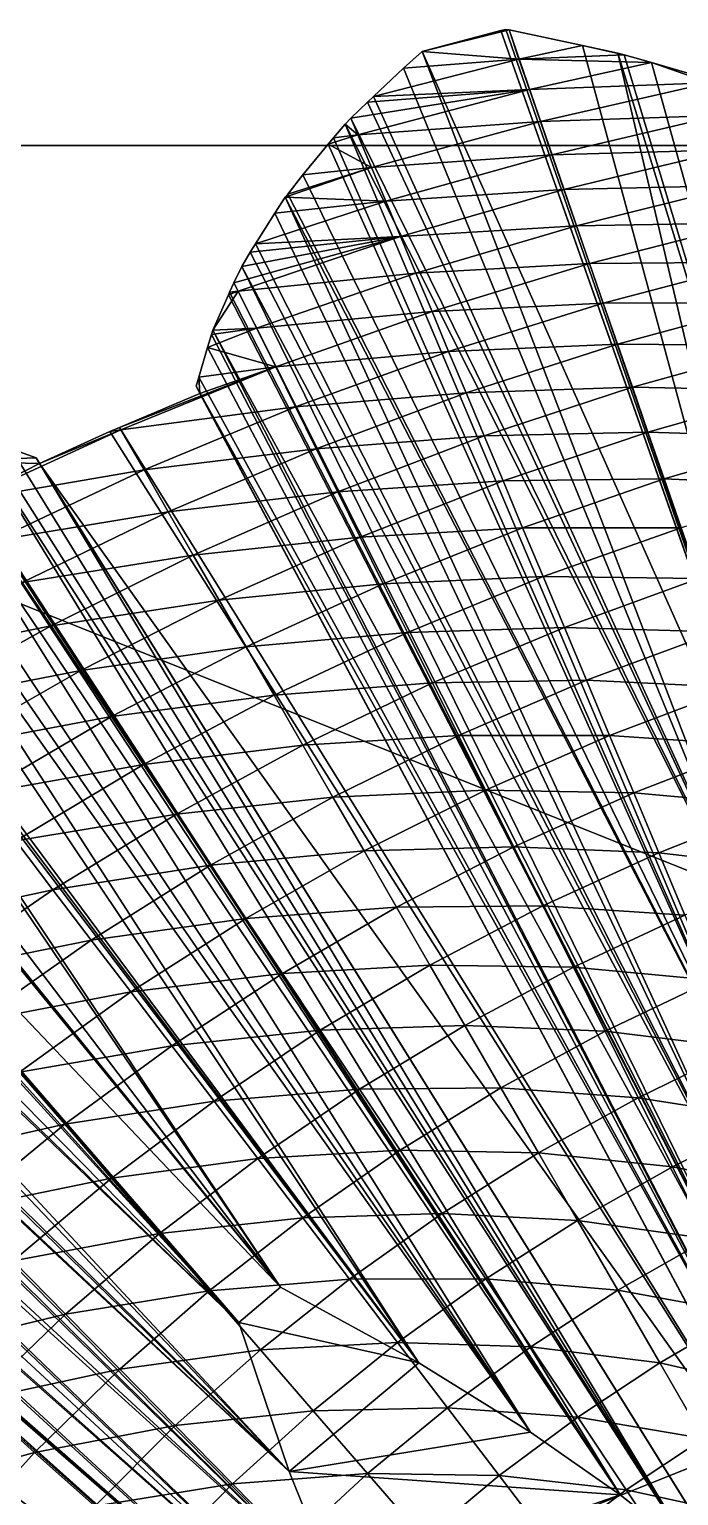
# Model space of a CAD drawing. Extents: x -33.1 to 33.1, y -27.2 to 27.2.
# Drawn here: x -13.72 to -7.38, y 11.81 to 26.13 of the extents above; entities that cross this region are included whole.
import ezdxf

# ---------------------------------------------------------------- set-up
doc = ezdxf.new("R2010")
doc.units = 0
doc.header["$MEASUREMENT"] = 0
for name, color, linetype in [('ObjLayer', 2, 'Continuous'), ('STL2DXF', 7, 'Continuous'), ('Temp', 7, 'Continuous')]:
    doc.layers.add(name, color=color, linetype=linetype)

msp = doc.modelspace()

# ---------------------------------------------------------------- linework, layer by layer
at = {"layer": 'ObjLayer'}
for p, q in [((-9.12, 26.122, 29.174), (-9.887, 25.918, 29.1)), ((-9.071, 26.134, 29.178), (-9.12, 26.122, 29.174)), ((-9.12, 26.122, 29.174), (-5.855, 16.868, 36.5)), ((-9.039, 26.128, 29.138), (-9.071, 26.134, 29.178)), ((-8.322, 25.977, 28.272), (-9.039, 26.128, 29.138)), ((-7.977, 25.903, 27.856), (-8.322, 25.977, 28.272)), ((-9.887, 25.918, 29.1), (-10.068, 25.754, 28.749)), ((-6.356, 16.685, 36.5), (-9.887, 25.918, 29.1)), ((-7.916, 25.886, 27.772), (-7.977, 25.903, 27.856)), ((-7.65, 25.809, 27.405), (-7.916, 25.886, 27.772)), ((-7.091, 25.647, 26.638), (-7.65, 25.809, 27.405)), ((-10.068, 25.754, 28.749), (-10.363, 25.479, 28.179)), ((-10.421, 25.424, 28.066), (-10.582, 25.267, 27.754)), ((-10.363, 25.479, 28.179), (-10.421, 25.424, 28.066)), ((-10.639, 25.209, 27.645), (-10.753, 25.076, 27.378)), ((-10.582, 25.267, 27.754), (-10.639, 25.209, 27.645)), ((-10.753, 25.076, 27.378), (-10.805, 25.013, 27.256)), ((-25, 25), (25, 25)), ((-25, 25, 4), (25, 25, 4)), ((-10.805, 25.013, 27.256), (-11.052, 24.712, 26.678)), ((-11.052, 24.712, 26.678), (-11.198, 24.526, 26.334)), ((-11.223, 24.494, 26.275), (-11.325, 24.338, 25.975)), ((-11.198, 24.526, 26.334), (-11.223, 24.494, 26.275)), ((-11.325, 24.338, 25.975), (-11.514, 24.039, 25.418)), ((-11.565, 23.958, 25.266), (-11.649, 23.818, 25.016)), ((-11.514, 24.039, 25.418), (-11.565, 23.958, 25.266)), ((-11.649, 23.818, 25.016), (-11.725, 23.66, 24.72)), ((-11.725, 23.66, 24.72), (-11.768, 23.566, 24.548)), ((-11.779, 23.541, 24.504), (-11.931, 23.195, 23.896)), ((-11.768, 23.566, 24.548), (-11.779, 23.541, 24.504)), ((-11.944, 23.154, 23.82), (-11.983, 23.026, 23.592)), ((-11.931, 23.195, 23.896), (-11.944, 23.154, 23.82)), ((-11.983, 23.026, 23.592), (-12.069, 22.736, 23.078)), ((-11.269, 13.849, 36.5), (-18.393, 22.634, 28.021)), ((-12.069, 22.736, 23.078), (-12.094, 22.648, 22.926)), ((-12.094, 22.648, 22.926), (-12.057, 22.579, 22.768)), ((-12.057, 22.579, 22.768), (-12.842, 22.247, 22.684)), ((-12.057, 22.579, 22.768), (-5.906, 11.072, 36.5)), ((-12.936, 22.206, 22.676), (-13.623, 21.894, 22.623)), ((-12.842, 22.247, 22.684), (-12.936, 22.206, 22.676)), ((-19.22, 22.186, 27.868), (-11.678, 13.506, 36.5)), ((-13.656, 21.948, 22.743), (-13.899, 22.037, 23.084)), ((-13.623, 21.894, 22.623), (-13.656, 21.948, 22.743)), ((-6.646, 10.675, 36.5), (-13.623, 21.894, 22.623)), ((-9.335, 8.385, 36.5), (-19.922, 17.876, 21.536)), ((-11.678, 13.506, 36.5), (-11.269, 13.849, 36.5)), ((-11.269, 13.849, 36.5), (-9.921, 13.112, 36.5)), ((-11.186, 12.051, 36.5), (-11.678, 13.506, 36.5)), ((-9.921, 13.112, 36.5), (-8.83, 12.435, 36.5)), ((-8.83, 12.435, 36.5), (-7.955, 11.822, 36.5)), ((-10.708, 10.859, 36.5), (-11.186, 12.051, 36.5)), ((-7.955, 11.822, 36.5), (-7.264, 11.279, 36.5))]:
    msp.add_line(p, q, dxfattribs=at)
at = {"layer": 'STL2DXF'}
for points in [[(-8.944, 25.843, 28.248), (-9.887, 25.918, 29.1), (-9.039, 26.128, 29.138)], [(-9.039, 26.128, 29.138), (-9.887, 25.918, 29.1), (-9.12, 26.122, 29.174)], [(-9.039, 26.128, 29.138), (-9.12, 26.122, 29.174), (-9.071, 26.134, 29.178)], [(-8.322, 25.977, 28.272), (-8.944, 25.843, 28.248), (-9.039, 26.128, 29.138)], [(-7.916, 25.886, 27.772), (-8.944, 25.843, 28.248), (-8.322, 25.977, 28.272)], [(-7.916, 25.886, 27.772), (-8.322, 25.977, 28.272), (-7.977, 25.903, 27.856)], [(-8.944, 25.843, 28.248), (-10.363, 25.479, 28.179), (-10.068, 25.754, 28.749)], [(-8.841, 25.546, 27.358), (-10.363, 25.479, 28.179), (-8.944, 25.843, 28.248)], [(-8.944, 25.843, 28.248), (-10.068, 25.754, 28.749), (-9.887, 25.918, 29.1)], [(-7.65, 25.809, 27.405), (-8.944, 25.843, 28.248), (-7.916, 25.886, 27.772)], [(-7.65, 25.809, 27.405), (-8.841, 25.546, 27.358), (-8.944, 25.843, 28.248)], [(-7.081, 25.612, 26.534), (-8.841, 25.546, 27.358), (-7.65, 25.809, 27.405)], [(-7.081, 25.612, 26.534), (-7.65, 25.809, 27.405), (-7.091, 25.647, 26.638)], [(-8.841, 25.546, 27.358), (-10.514, 25.103, 27.274), (-10.582, 25.267, 27.754)], [(-8.841, 25.546, 27.358), (-10.582, 25.267, 27.754), (-10.421, 25.424, 28.066)], [(-8.733, 25.235, 26.469), (-10.514, 25.103, 27.274), (-8.841, 25.546, 27.358)], [(-8.841, 25.546, 27.358), (-10.421, 25.424, 28.066), (-10.363, 25.479, 28.179)], [(-7.081, 25.612, 26.534), (-8.733, 25.235, 26.469), (-8.841, 25.546, 27.358)], [(-6.992, 25.292, 25.644), (-8.733, 25.235, 26.469), (-7.081, 25.612, 26.534)], [(-10.514, 25.103, 27.274), (-10.753, 25.076, 27.378), (-10.639, 25.209, 27.645)], [(-10.514, 25.103, 27.274), (-10.639, 25.209, 27.645), (-10.582, 25.267, 27.754)], [(-8.733, 25.235, 26.469), (-10.381, 24.786, 26.385), (-10.514, 25.103, 27.274)], [(-8.621, 24.91, 25.581), (-10.381, 24.786, 26.385), (-8.733, 25.235, 26.469)], [(-6.992, 25.292, 25.644), (-8.621, 24.91, 25.581), (-8.733, 25.235, 26.469)], [(-6.9, 24.958, 24.754), (-8.621, 24.91, 25.581), (-6.992, 25.292, 25.644)], [(-10.514, 25.103, 27.274), (-10.805, 25.013, 27.256), (-10.753, 25.076, 27.378)], [(-10.381, 24.786, 26.385), (-10.805, 25.013, 27.256), (-10.514, 25.103, 27.274)], [(25, 5), (-25, 25), (25, 25)], [(-25, 5, 4), (25, 25, 4), (-25, 25, 4)], [(25, 25, 4), (-25, 5, 4), (-1.71, 11.885, 4)], [(25, 25, 4), (-25, 25), (-25, 25, 4)], [(-25, 25), (25, 25, 4), (25, 25)], [(-10.381, 24.786, 26.385), (-11.052, 24.712, 26.678), (-10.805, 25.013, 27.256)], [(-6.9, 24.958, 24.754), (-8.503, 24.57, 24.693), (-8.621, 24.91, 25.581)], [(-6.803, 24.609, 23.863), (-8.503, 24.57, 24.693), (-6.9, 24.958, 24.754)], [(-10.242, 24.455, 25.498), (-11.223, 24.494, 26.275), (-10.381, 24.786, 26.385)], [(-10.381, 24.786, 26.385), (-11.223, 24.494, 26.275), (-11.198, 24.526, 26.334)], [(-10.381, 24.786, 26.385), (-11.198, 24.526, 26.334), (-11.052, 24.712, 26.678)], [(-8.621, 24.91, 25.581), (-10.242, 24.455, 25.498), (-10.381, 24.786, 26.385)], [(-8.503, 24.57, 24.693), (-10.242, 24.455, 25.498), (-8.621, 24.91, 25.581)], [(-10.242, 24.455, 25.498), (-11.325, 24.338, 25.975), (-11.223, 24.494, 26.275)], [(-8.503, 24.57, 24.693), (-10.098, 24.11, 24.612), (-10.242, 24.455, 25.498)], [(-8.381, 24.216, 23.804), (-10.098, 24.11, 24.612), (-8.503, 24.57, 24.693)], [(-6.803, 24.609, 23.863), (-8.381, 24.216, 23.804), (-8.503, 24.57, 24.693)], [(-6.702, 24.243, 22.97), (-8.381, 24.216, 23.804), (-6.803, 24.609, 23.863)], [(-10.242, 24.455, 25.498), (-11.514, 24.039, 25.418), (-11.325, 24.338, 25.975)], [(-10.098, 24.11, 24.612), (-11.514, 24.039, 25.418), (-10.242, 24.455, 25.498)], [(-8.381, 24.216, 23.804), (-9.948, 23.752, 23.727), (-10.098, 24.11, 24.612)], [(-8.253, 23.847, 22.916), (-9.948, 23.752, 23.727), (-8.381, 24.216, 23.804)], [(-6.702, 24.243, 22.97), (-8.253, 23.847, 22.916), (-8.381, 24.216, 23.804)], [(-6.597, 23.861, 22.076), (-8.253, 23.847, 22.916), (-6.702, 24.243, 22.97)], [(-10.098, 24.11, 24.612), (-11.684, 23.578, 24.511), (-11.725, 23.66, 24.72)], [(-10.098, 24.11, 24.612), (-11.725, 23.66, 24.72), (-11.649, 23.818, 25.016)], [(-9.948, 23.752, 23.727), (-11.684, 23.578, 24.511), (-10.098, 24.11, 24.612)], [(-10.098, 24.11, 24.612), (-11.649, 23.818, 25.016), (-11.565, 23.958, 25.266)], [(-10.098, 24.11, 24.612), (-11.565, 23.958, 25.266), (-11.514, 24.039, 25.418)], [(-8.253, 23.847, 22.916), (-9.791, 23.378, 22.842), (-9.948, 23.752, 23.727)], [(-8.119, 23.461, 22.026), (-9.791, 23.378, 22.842), (-8.253, 23.847, 22.916)], [(-6.597, 23.861, 22.076), (-8.119, 23.461, 22.026), (-8.253, 23.847, 22.916)], [(-6.486, 23.462, 21.18), (-8.119, 23.461, 22.026), (-6.597, 23.861, 22.076)], [(-11.684, 23.578, 24.511), (-11.768, 23.566, 24.548), (-11.725, 23.66, 24.72)], [(-9.948, 23.752, 23.727), (-11.504, 23.215, 23.629), (-11.684, 23.578, 24.511)], [(-9.791, 23.378, 22.842), (-11.504, 23.215, 23.629), (-9.948, 23.752, 23.727)], [(-11.504, 23.215, 23.629), (-11.931, 23.195, 23.896), (-11.684, 23.578, 24.511)], [(-11.684, 23.578, 24.511), (-11.931, 23.195, 23.896), (-11.779, 23.541, 24.504)], [(-11.684, 23.578, 24.511), (-11.779, 23.541, 24.504), (-11.768, 23.566, 24.548)], [(-9.791, 23.378, 22.842), (-11.317, 22.838, 22.747), (-11.504, 23.215, 23.629)], [(-9.629, 22.989, 21.956), (-11.317, 22.838, 22.747), (-9.791, 23.378, 22.842)], [(-8.119, 23.461, 22.026), (-9.629, 22.989, 21.956), (-9.791, 23.378, 22.842)], [(-7.98, 23.059, 21.135), (-9.629, 22.989, 21.956), (-8.119, 23.461, 22.026)], [(-6.486, 23.462, 21.18), (-7.98, 23.059, 21.135), (-8.119, 23.461, 22.026)], [(-6.371, 23.045, 20.281), (-7.98, 23.059, 21.135), (-6.486, 23.462, 21.18)], [(-11.504, 23.215, 23.629), (-11.983, 23.026, 23.592), (-11.944, 23.154, 23.82)], [(-11.317, 22.838, 22.747), (-11.983, 23.026, 23.592), (-11.504, 23.215, 23.629)], [(-11.504, 23.215, 23.629), (-11.944, 23.154, 23.82), (-11.931, 23.195, 23.896)], [(-7.98, 23.059, 21.135), (-9.459, 22.584, 21.071), (-9.629, 22.989, 21.956)], [(-7.835, 22.639, 20.243), (-9.459, 22.584, 21.071), (-7.98, 23.059, 21.135)], [(-6.371, 23.045, 20.281), (-7.835, 22.639, 20.243), (-7.98, 23.059, 21.135)], [(-11.317, 22.838, 22.747), (-12.069, 22.736, 23.078), (-11.983, 23.026, 23.592)], [(-9.629, 22.989, 21.956), (-11.123, 22.446, 21.866), (-11.317, 22.838, 22.747)], [(-9.459, 22.584, 21.071), (-11.123, 22.446, 21.866), (-9.629, 22.989, 21.956)], [(-6.25, 22.608, 19.381), (-7.835, 22.639, 20.243), (-6.371, 23.045, 20.281)], [(-11.317, 22.838, 22.747), (-12.829, 22.224, 22.631), (-12.842, 22.247, 22.684)], [(-11.317, 22.838, 22.747), (-12.842, 22.247, 22.684), (-12.057, 22.579, 22.768)], [(-11.123, 22.446, 21.866), (-12.829, 22.224, 22.631), (-11.317, 22.838, 22.747)], [(-11.317, 22.838, 22.747), (-12.057, 22.579, 22.768), (-12.069, 22.736, 23.078)], [(-12.057, 22.579, 22.768), (-12.094, 22.648, 22.926), (-12.069, 22.736, 23.078)], [(-7.835, 22.639, 20.243), (-9.282, 22.163, 20.185), (-9.459, 22.584, 21.071)], [(-7.683, 22.201, 19.349), (-9.282, 22.163, 20.185), (-7.835, 22.639, 20.243)], [(-6.25, 22.608, 19.381), (-7.683, 22.201, 19.349), (-7.835, 22.639, 20.243)], [(-9.459, 22.584, 21.071), (-10.921, 22.039, 20.986), (-11.123, 22.446, 21.866)], [(-9.282, 22.163, 20.185), (-10.921, 22.039, 20.986), (-9.459, 22.584, 21.071)], [(-6.124, 22.152, 18.478), (-7.683, 22.201, 19.349), (-6.25, 22.608, 19.381)], [(-11.123, 22.446, 21.866), (-12.602, 21.831, 21.755), (-12.829, 22.224, 22.631)], [(-10.921, 22.039, 20.986), (-12.602, 21.831, 21.755), (-11.123, 22.446, 21.866)], [(-12.829, 22.224, 22.631), (-14.325, 21.536, 22.496), (-13.623, 21.894, 22.623)], [(-12.602, 21.831, 21.755), (-14.325, 21.536, 22.496), (-12.829, 22.224, 22.631)], [(-12.829, 22.224, 22.631), (-13.623, 21.894, 22.623), (-12.936, 22.206, 22.676)], [(-12.829, 22.224, 22.631), (-12.936, 22.206, 22.676), (-12.842, 22.247, 22.684)], [(-7.683, 22.201, 19.349), (-9.098, 21.724, 19.298), (-9.282, 22.163, 20.185)], [(-7.525, 21.744, 18.453), (-9.098, 21.724, 19.298), (-7.683, 22.201, 19.349)], [(-6.124, 22.152, 18.478), (-7.525, 21.744, 18.453), (-7.683, 22.201, 19.349)], [(-9.282, 22.163, 20.185), (-10.712, 21.616, 20.107), (-10.921, 22.039, 20.986)], [(-9.098, 21.724, 19.298), (-10.712, 21.616, 20.107), (-9.282, 22.163, 20.185)], [(-5.993, 21.675, 17.573), (-7.525, 21.744, 18.453), (-6.124, 22.152, 18.478)], [(-13.656, 21.948, 22.743), (-14.579, 21.918, 23.371), (-13.899, 22.037, 23.084)], [(-13.623, 21.894, 22.623), (-14.579, 21.918, 23.371), (-13.656, 21.948, 22.743)], [(-13.623, 21.894, 22.623), (-14.325, 21.536, 22.496), (-14.579, 21.918, 23.371)], [(-10.921, 22.039, 20.986), (-12.366, 21.422, 20.881), (-12.602, 21.831, 21.755)], [(-10.712, 21.616, 20.107), (-12.366, 21.422, 20.881), (-10.921, 22.039, 20.986)], [(-12.602, 21.831, 21.755), (-14.063, 21.141, 21.624), (-14.325, 21.536, 22.496)], [(-12.366, 21.422, 20.881), (-14.063, 21.141, 21.624), (-12.602, 21.831, 21.755)], [(-9.098, 21.724, 19.298), (-10.494, 21.176, 19.227), (-10.712, 21.616, 20.107)], [(-8.907, 21.266, 18.41), (-10.494, 21.176, 19.227), (-9.098, 21.724, 19.298)], [(-7.525, 21.744, 18.453), (-8.907, 21.266, 18.41), (-9.098, 21.724, 19.298)], [(-7.36, 21.267, 17.556), (-8.907, 21.266, 18.41), (-7.525, 21.744, 18.453)], [(-5.993, 21.675, 17.573), (-7.36, 21.267, 17.556), (-7.525, 21.744, 18.453)], [(-10.712, 21.616, 20.107), (-12.122, 20.999, 20.007), (-12.366, 21.422, 20.881)], [(-10.494, 21.176, 19.227), (-12.122, 20.999, 20.007), (-10.712, 21.616, 20.107)], [(-12.366, 21.422, 20.881), (-13.791, 20.733, 20.755), (-14.063, 21.141, 21.624)], [(-12.122, 20.999, 20.007), (-13.791, 20.733, 20.755), (-12.366, 21.422, 20.881)], [(-8.907, 21.266, 18.41), (-10.267, 20.72, 18.348), (-10.494, 21.176, 19.227)], [(-8.707, 20.79, 17.522), (-10.267, 20.72, 18.348), (-8.907, 21.266, 18.41)], [(-7.36, 21.267, 17.556), (-8.707, 20.79, 17.522), (-8.907, 21.266, 18.41)], [(-7.188, 20.77, 16.657), (-8.707, 20.79, 17.522), (-7.36, 21.267, 17.556)], [(-10.494, 21.176, 19.227), (-11.868, 20.56, 19.135), (-12.122, 20.999, 20.007)], [(-10.267, 20.72, 18.348), (-11.868, 20.56, 19.135), (-10.494, 21.176, 19.227)], [(-12.122, 20.999, 20.007), (-13.51, 20.31, 19.888), (-13.791, 20.733, 20.755)], [(-11.868, 20.56, 19.135), (-13.51, 20.31, 19.888), (-12.122, 20.999, 20.007)], [(-8.707, 20.79, 17.522), (-10.032, 20.245, 17.468), (-10.267, 20.72, 18.348)], [(-8.499, 20.294, 16.632), (-10.032, 20.245, 17.468), (-8.707, 20.79, 17.522)], [(-7.188, 20.77, 16.657), (-8.499, 20.294, 16.632), (-8.707, 20.79, 17.522)], [(-7.008, 20.25, 15.757), (-8.499, 20.294, 16.632), (-7.188, 20.77, 16.657)], [(-13.51, 20.31, 19.888), (-15.193, 19.968, 20.609), (-13.791, 20.733, 20.755)], [(-10.267, 20.72, 18.348), (-11.606, 20.105, 18.264), (-11.868, 20.56, 19.135)], [(-10.032, 20.245, 17.468), (-11.606, 20.105, 18.264), (-10.267, 20.72, 18.348)], [(-11.868, 20.56, 19.135), (-13.22, 19.874, 19.023), (-13.51, 20.31, 19.888)], [(-11.606, 20.105, 18.264), (-13.22, 19.874, 19.023), (-11.868, 20.56, 19.135)], [(-13.51, 20.31, 19.888), (-14.874, 19.549, 19.749), (-15.193, 19.968, 20.609)], [(-13.22, 19.874, 19.023), (-14.874, 19.549, 19.749), (-13.51, 20.31, 19.888)], [(-10.032, 20.245, 17.468), (-11.333, 19.633, 17.394), (-11.606, 20.105, 18.264)], [(-9.788, 19.752, 16.588), (-11.333, 19.633, 17.394), (-10.032, 20.245, 17.468)], [(-8.499, 20.294, 16.632), (-9.788, 19.752, 16.588), (-10.032, 20.245, 17.468)], [(-8.283, 19.777, 15.742), (-9.788, 19.752, 16.588), (-8.499, 20.294, 16.632)], [(-7.008, 20.25, 15.757), (-8.283, 19.777, 15.742), (-8.499, 20.294, 16.632)], [(-6.82, 19.708, 14.855), (-8.283, 19.777, 15.742), (-7.008, 20.25, 15.757)], [(-11.606, 20.105, 18.264), (-12.919, 19.422, 18.161), (-13.22, 19.874, 19.023)], [(-11.333, 19.633, 17.394), (-12.919, 19.422, 18.161), (-11.606, 20.105, 18.264)], [(-13.22, 19.874, 19.023), (-14.545, 19.116, 18.892), (-14.874, 19.549, 19.749)], [(-12.919, 19.422, 18.161), (-14.545, 19.116, 18.892), (-13.22, 19.874, 19.023)], [(-8.283, 19.777, 15.742), (-9.533, 19.239, 15.709), (-9.788, 19.752, 16.588)], [(-8.057, 19.238, 14.851), (-9.533, 19.239, 15.709), (-8.283, 19.777, 15.742)], [(-6.82, 19.708, 14.855), (-8.057, 19.238, 14.851), (-8.283, 19.777, 15.742)], [(-11.333, 19.633, 17.394), (-12.608, 18.955, 17.3), (-12.919, 19.422, 18.161)], [(-11.051, 19.144, 16.525), (-12.608, 18.955, 17.3), (-11.333, 19.633, 17.394)], [(-9.788, 19.752, 16.588), (-11.051, 19.144, 16.525), (-11.333, 19.633, 17.394)], [(-9.533, 19.239, 15.709), (-11.051, 19.144, 16.525), (-9.788, 19.752, 16.588)], [(-6.624, 19.141, 13.952), (-8.057, 19.238, 14.851), (-6.82, 19.708, 14.855)], [(-12.919, 19.422, 18.161), (-14.204, 18.669, 18.038), (-14.545, 19.116, 18.892)], [(-12.608, 18.955, 17.3), (-14.204, 18.669, 18.038), (-12.919, 19.422, 18.161)], [(-9.533, 19.239, 15.709), (-10.758, 18.636, 15.656), (-11.051, 19.144, 16.525)], [(-9.269, 18.705, 14.829), (-10.758, 18.636, 15.656), (-9.533, 19.239, 15.709)], [(-8.057, 19.238, 14.851), (-9.269, 18.705, 14.829), (-9.533, 19.239, 15.709)], [(-7.822, 18.677, 13.96), (-9.269, 18.705, 14.829), (-8.057, 19.238, 14.851)], [(-6.624, 19.141, 13.952), (-7.822, 18.677, 13.96), (-8.057, 19.238, 14.851)], [(-11.051, 19.144, 16.525), (-12.286, 18.471, 16.441), (-12.608, 18.955, 17.3)], [(-10.758, 18.636, 15.656), (-12.286, 18.471, 16.441), (-11.051, 19.144, 16.525)], [(-6.42, 18.55, 13.049), (-7.822, 18.677, 13.96), (-6.624, 19.141, 13.952)], [(-12.608, 18.955, 17.3), (-13.854, 18.208, 17.188), (-14.204, 18.669, 18.038)], [(-12.286, 18.471, 16.441), (-13.854, 18.208, 17.188), (-12.608, 18.955, 17.3)], [(-10.758, 18.636, 15.656), (-11.953, 17.97, 15.584), (-12.286, 18.471, 16.441)], [(-10.454, 18.11, 14.788), (-11.953, 17.97, 15.584), (-10.758, 18.636, 15.656)], [(-9.269, 18.705, 14.829), (-10.454, 18.11, 14.788), (-10.758, 18.636, 15.656)], [(-8.994, 18.151, 13.95), (-10.454, 18.11, 14.788), (-9.269, 18.705, 14.829)], [(-7.822, 18.677, 13.96), (-8.994, 18.151, 13.95), (-9.269, 18.705, 14.829)], [(-7.577, 18.093, 13.068), (-8.994, 18.151, 13.95), (-7.822, 18.677, 13.96)], [(-6.42, 18.55, 13.049), (-7.577, 18.093, 13.068), (-7.822, 18.677, 13.96)], [(-6.206, 17.933, 12.146), (-7.577, 18.093, 13.068), (-6.42, 18.55, 13.049)], [(-12.286, 18.471, 16.441), (-13.491, 17.732, 16.339), (-13.854, 18.208, 17.188)], [(-11.953, 17.97, 15.584), (-13.491, 17.732, 16.339), (-12.286, 18.471, 16.441)], [(-13.491, 17.732, 16.339), (-15.066, 17.392, 17.058), (-13.854, 18.208, 17.188)], [(-10.454, 18.11, 14.788), (-11.608, 17.452, 14.729), (-11.953, 17.97, 15.584)], [(-10.138, 17.563, 13.922), (-11.608, 17.452, 14.729), (-10.454, 18.11, 14.788)], [(-8.994, 18.151, 13.95), (-10.138, 17.563, 13.922), (-10.454, 18.11, 14.788)], [(-8.708, 17.574, 13.071), (-10.138, 17.563, 13.922), (-8.994, 18.151, 13.95)], [(-7.577, 18.093, 13.068), (-8.708, 17.574, 13.071), (-8.994, 18.151, 13.95)], [(-7.322, 17.483, 12.178), (-8.708, 17.574, 13.071), (-7.577, 18.093, 13.068)], [(-6.206, 17.933, 12.146), (-7.322, 17.483, 12.178), (-7.577, 18.093, 13.068)], [(-11.953, 17.97, 15.584), (-13.117, 17.24, 15.494), (-13.491, 17.732, 16.339)], [(-11.608, 17.452, 14.729), (-13.117, 17.24, 15.494), (-11.953, 17.97, 15.584)], [(-13.491, 17.732, 16.339), (-14.662, 16.926, 16.221), (-15.066, 17.392, 17.058)], [(-13.117, 17.24, 15.494), (-14.662, 16.926, 16.221), (-13.491, 17.732, 16.339)], [(-10.138, 17.563, 13.922), (-11.251, 16.915, 13.875), (-11.608, 17.452, 14.729)], [(-9.811, 16.996, 13.056), (-11.251, 16.915, 13.875), (-10.138, 17.563, 13.922)], [(-8.708, 17.574, 13.071), (-9.811, 16.996, 13.056), (-10.138, 17.563, 13.922)], [(-8.411, 16.974, 12.194), (-9.811, 16.996, 13.056), (-8.708, 17.574, 13.071)], [(-7.322, 17.483, 12.178), (-8.411, 16.974, 12.194), (-8.708, 17.574, 13.071)], [(-7.056, 16.848, 11.288), (-8.411, 16.974, 12.194), (-7.322, 17.483, 12.178)], [(-11.608, 17.452, 14.729), (-12.731, 16.733, 14.651), (-13.117, 17.24, 15.494)], [(-11.251, 16.915, 13.875), (-12.731, 16.733, 14.651), (-11.608, 17.452, 14.729)], [(-13.117, 17.24, 15.494), (-14.246, 16.446, 15.387), (-14.662, 16.926, 16.221)], [(-12.731, 16.733, 14.651), (-14.246, 16.446, 15.387), (-13.117, 17.24, 15.494)], [(-11.251, 16.915, 13.875), (-12.332, 16.208, 13.811), (-12.731, 16.733, 14.651)], [(-10.882, 16.36, 13.023), (-12.332, 16.208, 13.811), (-11.251, 16.915, 13.875)], [(-9.811, 16.996, 13.056), (-10.882, 16.36, 13.023), (-11.251, 16.915, 13.875)], [(-9.471, 16.407, 12.192), (-10.882, 16.36, 13.023), (-9.811, 16.996, 13.056)], [(-8.411, 16.974, 12.194), (-9.471, 16.407, 12.192), (-9.811, 16.996, 13.056)], [(-8.102, 16.35, 11.318), (-9.471, 16.407, 12.192), (-8.411, 16.974, 12.194)], [(-7.056, 16.848, 11.288), (-8.102, 16.35, 11.318), (-8.411, 16.974, 12.194)], [(-6.779, 16.187, 10.4), (-8.102, 16.35, 11.318), (-7.056, 16.848, 11.288)], [(-12.731, 16.733, 14.651), (-13.818, 15.951, 14.557), (-14.246, 16.446, 15.387)], [(-12.332, 16.208, 13.811), (-13.818, 15.951, 14.557), (-12.731, 16.733, 14.651)], [(-10.882, 16.36, 13.023), (-11.919, 15.666, 12.973), (-12.332, 16.208, 13.811)], [(-10.499, 15.784, 12.174), (-11.919, 15.666, 12.973), (-10.882, 16.36, 13.023)], [(-9.471, 16.407, 12.192), (-10.499, 15.784, 12.174), (-10.882, 16.36, 13.023)], [(-9.118, 15.796, 11.331), (-10.499, 15.784, 12.174), (-9.471, 16.407, 12.192)], [(-8.102, 16.35, 11.318), (-9.118, 15.796, 11.331), (-9.471, 16.407, 12.192)], [(-7.78, 15.701, 10.444), (-9.118, 15.796, 11.331), (-8.102, 16.35, 11.318)], [(-6.779, 16.187, 10.4), (-7.78, 15.701, 10.444), (-8.102, 16.35, 11.318)], [(-12.332, 16.208, 13.811), (-13.376, 15.441, 13.731), (-13.818, 15.951, 14.557)], [(-11.919, 15.666, 12.973), (-13.376, 15.441, 13.731), (-12.332, 16.208, 13.811)], [(-6.49, 15.497, 9.515), (-7.78, 15.701, 10.444), (-6.779, 16.187, 10.4)], [(-13.376, 15.441, 13.731), (-14.864, 15.107, 14.45), (-13.818, 15.951, 14.557)], [(-11.493, 15.106, 12.138), (-11.919, 15.666, 12.973), (-10.499, 15.784, 12.174)], [(-11.493, 15.106, 12.138), (-10.499, 15.784, 12.174), (-10.102, 15.188, 11.326)], [(-9.118, 15.796, 11.331), (-10.102, 15.188, 11.326), (-10.499, 15.784, 12.174)], [(-8.751, 15.162, 10.471), (-10.102, 15.188, 11.326), (-9.118, 15.796, 11.331)], [(-7.78, 15.701, 10.444), (-8.751, 15.162, 10.471), (-9.118, 15.796, 11.331)], [(-12.92, 14.916, 12.907), (-13.376, 15.441, 13.731), (-11.919, 15.666, 12.973)], [(-12.92, 14.916, 12.907), (-11.919, 15.666, 12.973), (-11.493, 15.106, 12.138)], [(-7.445, 15.026, 9.573), (-8.751, 15.162, 10.471), (-7.78, 15.701, 10.444)], [(-6.49, 15.497, 9.515), (-7.445, 15.026, 9.573), (-7.78, 15.701, 10.444)], [(-6.189, 14.779, 8.634), (-7.445, 15.026, 9.573), (-6.49, 15.497, 9.515)], [(-14.379, 14.614, 13.637), (-14.864, 15.107, 14.45), (-13.376, 15.441, 13.731)], [(-14.379, 14.614, 13.637), (-13.376, 15.441, 13.731), (-12.92, 14.916, 12.907)], [(-11.053, 14.528, 11.306), (-11.493, 15.106, 12.138), (-10.102, 15.188, 11.326)], [(-11.053, 14.528, 11.306), (-10.102, 15.188, 11.326), (-9.691, 14.571, 10.482)], [(-9.691, 14.571, 10.482), (-10.102, 15.188, 11.326), (-8.751, 15.162, 10.471)], [(-12.451, 14.374, 12.087), (-12.92, 14.916, 12.907), (-11.493, 15.106, 12.138)], [(-12.451, 14.374, 12.087), (-11.493, 15.106, 12.138), (-11.053, 14.528, 11.306)], [(-8.371, 14.503, 9.615), (-9.691, 14.571, 10.482), (-8.751, 15.162, 10.471)], [(-8.371, 14.503, 9.615), (-8.751, 15.162, 10.471), (-7.445, 15.026, 9.573)], [(-13.881, 14.108, 12.828), (-14.379, 14.614, 13.637), (-12.92, 14.916, 12.907)], [(-13.881, 14.108, 12.828), (-12.92, 14.916, 12.907), (-12.451, 14.374, 12.087)], [(-7.097, 14.324, 8.705), (-8.371, 14.503, 9.615), (-7.445, 15.026, 9.573)], [(-7.097, 14.324, 8.705), (-7.445, 15.026, 9.573), (-6.189, 14.779, 8.634)], [(-11.966, 13.815, 11.27), (-12.451, 14.374, 12.087), (-11.053, 14.528, 11.306)], [(-11.966, 13.815, 11.27), (-11.053, 14.528, 11.306), (-10.598, 13.929, 10.477)], [(-10.598, 13.929, 10.477), (-11.053, 14.528, 11.306), (-9.691, 14.571, 10.482)], [(-10.598, 13.929, 10.477), (-9.691, 14.571, 10.482), (-9.266, 13.931, 9.641)], [(-9.266, 13.931, 9.641), (-9.691, 14.571, 10.482), (-8.371, 14.503, 9.615)], [(-7.977, 13.82, 8.762), (-9.266, 13.931, 9.641), (-8.371, 14.503, 9.615)], [(-7.977, 13.82, 8.762), (-8.371, 14.503, 9.615), (-7.097, 14.324, 8.705)], [(-13.368, 13.587, 12.023), (-13.881, 14.108, 12.828), (-12.451, 14.374, 12.087)], [(-13.368, 13.587, 12.023), (-12.451, 14.374, 12.087), (-11.966, 13.815, 11.27)], [(-6.736, 13.594, 7.842), (-7.977, 13.82, 8.762), (-7.097, 14.324, 8.705)], [(-14.797, 13.243, 12.738), (-13.881, 14.108, 12.828), (-13.368, 13.587, 12.023)], [(-11.467, 13.238, 10.457), (-11.966, 13.815, 11.27), (-10.598, 13.929, 10.477)], [(-11.467, 13.238, 10.457), (-10.598, 13.929, 10.477), (-10.127, 13.311, 9.651)], [(-10.127, 13.311, 9.651), (-10.598, 13.929, 10.477), (-9.266, 13.931, 9.641)], [(-8.825, 13.268, 8.803), (-10.127, 13.311, 9.651), (-9.266, 13.931, 9.641)], [(-8.825, 13.268, 8.803), (-9.266, 13.931, 9.641), (-7.977, 13.82, 8.762)], [(-12.84, 13.05, 11.222), (-13.368, 13.587, 12.023), (-11.966, 13.815, 11.27)], [(-12.84, 13.05, 11.222), (-11.966, 13.815, 11.27), (-11.467, 13.238, 10.457)], [(-11.678, 13.506, 36.5), (-9.921, 13.112, 36.5), (-11.269, 13.849, 36.5)], [(-7.567, 13.11, 7.914), (-8.825, 13.268, 8.803), (-7.977, 13.82, 8.762)], [(-7.567, 13.11, 7.914), (-7.977, 13.82, 8.762), (-6.736, 13.594, 7.842)], [(-14.241, 12.746, 11.948), (-14.797, 13.243, 12.738), (-13.368, 13.587, 12.023)], [(-14.241, 12.746, 11.948), (-13.368, 13.587, 12.023), (-12.84, 13.05, 11.222)], [(-9.921, 13.112, 36.5), (-11.678, 13.506, 36.5), (-11.186, 12.051, 36.5)], [(-6.36, 12.835, 6.985), (-7.567, 13.11, 7.914), (-6.736, 13.594, 7.842)], [(-12.297, 12.498, 10.424), (-12.84, 13.05, 11.222), (-11.467, 13.238, 10.457)], [(-12.297, 12.498, 10.424), (-11.467, 13.238, 10.457), (-10.952, 12.643, 9.647)], [(-10.952, 12.643, 9.647), (-11.467, 13.238, 10.457), (-10.127, 13.311, 9.651)], [(-10.952, 12.643, 9.647), (-10.127, 13.311, 9.651), (-9.64, 12.671, 8.829)], [(-9.64, 12.671, 8.829), (-10.127, 13.311, 9.651), (-8.825, 13.268, 8.803)], [(-8.368, 12.582, 7.97), (-9.64, 12.671, 8.829), (-8.825, 13.268, 8.803)], [(-8.368, 12.582, 7.97), (-8.825, 13.268, 8.803), (-7.567, 13.11, 7.914)], [(-13.67, 12.235, 11.162), (-14.241, 12.746, 11.948), (-12.84, 13.05, 11.222)], [(-13.67, 12.235, 11.162), (-12.84, 13.05, 11.222), (-12.297, 12.498, 10.424)], [(-9.921, 13.112, 36.5), (-11.186, 12.051, 36.5), (-8.83, 12.435, 36.5)], [(-7.142, 12.374, 7.07), (-8.368, 12.582, 7.97), (-7.567, 13.11, 7.914)], [(-7.142, 12.374, 7.07), (-7.567, 13.11, 7.914), (-6.36, 12.835, 6.985)], [(-15.065, 11.853, 11.864), (-14.241, 12.746, 11.948), (-13.67, 12.235, 11.162)], [(-11.738, 11.93, 9.631), (-12.297, 12.498, 10.424), (-10.952, 12.643, 9.647)], [(-11.738, 11.93, 9.631), (-10.952, 12.643, 9.647), (-10.42, 12.03, 8.841)], [(-10.42, 12.03, 8.841), (-10.952, 12.643, 9.647), (-9.64, 12.671, 8.829)], [(-9.137, 12.01, 8.012), (-10.42, 12.03, 8.841), (-9.64, 12.671, 8.829)], [(-9.137, 12.01, 8.012), (-9.64, 12.671, 8.829), (-8.368, 12.582, 7.97)], [(-13.084, 11.711, 10.38), (-13.67, 12.235, 11.162), (-12.297, 12.498, 10.424)], [(-13.084, 11.711, 10.38), (-12.297, 12.498, 10.424), (-11.738, 11.93, 9.631)], [(-7.895, 11.87, 7.141), (-9.137, 12.01, 8.012), (-8.368, 12.582, 7.97)], [(-7.895, 11.87, 7.141), (-8.368, 12.582, 7.97), (-7.142, 12.374, 7.07)], [(-8.83, 12.435, 36.5), (-11.186, 12.051, 36.5), (-7.955, 11.822, 36.5)], [(-6.701, 11.61, 6.233), (-7.895, 11.87, 7.141), (-7.142, 12.374, 7.07)], [(-14.453, 11.371, 11.094), (-15.065, 11.853, 11.864), (-13.67, 12.235, 11.162)], [(-14.453, 11.371, 11.094), (-13.67, 12.235, 11.162), (-13.084, 11.711, 10.38)], [(-11.162, 11.345, 8.841), (-11.738, 11.93, 9.631), (-10.42, 12.03, 8.841)], [(-7.955, 11.822, 36.5), (-11.186, 12.051, 36.5), (-10.708, 10.859, 36.5)], [(-11.162, 11.345, 8.841), (-10.42, 12.03, 8.841), (-9.871, 11.396, 8.039)], [(-9.871, 11.396, 8.039), (-10.42, 12.03, 8.841), (-9.137, 12.01, 8.012)], [(-12.482, 11.172, 9.603), (-13.084, 11.711, 10.38), (-11.738, 11.93, 9.631)], [(-12.482, 11.172, 9.603), (-11.738, 11.93, 9.631), (-11.162, 11.345, 8.841)], [(-8.616, 11.326, 7.198), (-9.871, 11.396, 8.039), (-9.137, 12.01, 8.012)], [(-8.616, 11.326, 7.198), (-9.137, 12.01, 8.012), (-7.895, 11.87, 7.141)], [(-1.71, 11.885, 4), (-25, 5, 4), (-1.862, 11.827, 4)], [(-1.862, 11.827, 4), (-25, 5, 4), (-2.427, 11.595, 4)], [(-7.955, 11.822, 36.5), (-10.708, 10.859, 36.5), (-7.264, 11.279, 36.5)], [(-7.404, 11.133, 6.318), (-8.616, 11.326, 7.198), (-7.895, 11.87, 7.141)], [(-7.404, 11.133, 6.318), (-7.895, 11.87, 7.141), (-6.701, 11.61, 6.233)]]:
    msp.add_3dface(points, dxfattribs=at)
at = {"layer": 'Temp'}
for points in [[(-5.855, 16.868, 36.5), (-9.12, 26.122, 29.174), (-9.887, 25.918, 29.1)], [(-5.855, 16.868, 36.5), (-9.071, 26.134, 29.178), (-9.12, 26.122, 29.174)], [(-5.855, 16.868, 36.5), (-9.039, 26.128, 29.138), (-9.071, 26.134, 29.178)], [(-5.855, 16.868, 36.5), (-8.322, 25.977, 28.272), (-9.039, 26.128, 29.138)], [(-5.855, 16.868, 36.5), (-7.977, 25.903, 27.856), (-8.322, 25.977, 28.272)], [(-6.356, 16.685, 36.5), (-9.887, 25.918, 29.1), (-10.068, 25.754, 28.749)], [(-6.356, 16.685, 36.5), (-5.855, 16.868, 36.5), (-9.887, 25.918, 29.1)], [(-5.855, 16.868, 36.5), (-4.841, 15.715, 36.5), (-7.977, 25.903, 27.856)], [(-4.841, 15.715, 36.5), (-7.916, 25.886, 27.772), (-7.977, 25.903, 27.856)], [(-4.841, 15.715, 36.5), (-7.65, 25.809, 27.405), (-7.916, 25.886, 27.772)], [(-4.841, 15.715, 36.5), (-7.091, 25.647, 26.638), (-7.65, 25.809, 27.405)], [(-6.356, 16.685, 36.5), (-10.068, 25.754, 28.749), (-10.363, 25.479, 28.179)], [(-6.356, 16.685, 36.5), (-10.421, 25.424, 28.066), (-10.582, 25.267, 27.754)], [(-6.356, 16.685, 36.5), (-10.363, 25.479, 28.179), (-10.421, 25.424, 28.066)], [(-6.392, 15.15, 36.5), (-10.639, 25.209, 27.645), (-10.753, 25.076, 27.378)], [(-6.356, 16.685, 36.5), (-10.582, 25.267, 27.754), (-10.639, 25.209, 27.645)], [(-6.356, 16.685, 36.5), (-10.639, 25.209, 27.645), (-6.392, 15.15, 36.5)], [(-6.392, 15.15, 36.5), (-10.753, 25.076, 27.378), (-10.805, 25.013, 27.256)], [(-25, 25), (25, 5), (-25, 5)], [(-6.392, 15.15, 36.5), (-10.805, 25.013, 27.256), (-11.052, 24.712, 26.678)], [(-6.392, 15.15, 36.5), (-11.052, 24.712, 26.678), (-11.198, 24.526, 26.334)], [(-6.35, 13.866, 36.5), (-11.223, 24.494, 26.275), (-11.325, 24.338, 25.975)], [(-6.392, 15.15, 36.5), (-11.198, 24.526, 26.334), (-11.223, 24.494, 26.275)], [(-6.392, 15.15, 36.5), (-11.223, 24.494, 26.275), (-6.35, 13.866, 36.5)], [(-6.35, 13.866, 36.5), (-11.325, 24.338, 25.975), (-11.514, 24.039, 25.418)], [(-6.35, 13.866, 36.5), (-11.565, 23.958, 25.266), (-11.649, 23.818, 25.016)], [(-6.35, 13.866, 36.5), (-11.514, 24.039, 25.418), (-11.565, 23.958, 25.266)], [(-6.257, 12.802, 36.5), (-11.649, 23.818, 25.016), (-11.725, 23.66, 24.72)], [(-6.35, 13.866, 36.5), (-11.649, 23.818, 25.016), (-6.257, 12.802, 36.5)], [(-6.257, 12.802, 36.5), (-11.725, 23.66, 24.72), (-11.768, 23.566, 24.548)], [(-6.257, 12.802, 36.5), (-11.779, 23.541, 24.504), (-11.931, 23.195, 23.896)], [(-6.257, 12.802, 36.5), (-11.768, 23.566, 24.548), (-11.779, 23.541, 24.504)], [(-6.132, 11.932, 36.5), (-11.944, 23.154, 23.82), (-11.983, 23.026, 23.592)], [(-6.132, 11.932, 36.5), (-11.931, 23.195, 23.896), (-11.944, 23.154, 23.82)], [(-6.257, 12.802, 36.5), (-11.931, 23.195, 23.896), (-6.132, 11.932, 36.5)], [(-6.132, 11.932, 36.5), (-11.983, 23.026, 23.592), (-12.069, 22.736, 23.078)], [(-11.269, 13.849, 36.5), (-18.418, 22.634, 28.045), (-18.443, 22.621, 28.04)], [(-11.269, 13.849, 36.5), (-18.393, 22.634, 28.021), (-18.418, 22.634, 28.045)], [(-11.269, 13.849, 36.5), (-17.944, 22.631, 27.6), (-18.393, 22.634, 28.021)], [(-11.269, 13.849, 36.5), (-17.216, 22.627, 26.917), (-17.944, 22.631, 27.6)], [(-11.269, 13.849, 36.5), (-17.118, 22.624, 26.828), (-17.216, 22.627, 26.917)], [(-6.132, 11.932, 36.5), (-12.069, 22.736, 23.078), (-12.094, 22.648, 22.926)], [(-5.992, 11.233, 36.5), (-12.094, 22.648, 22.926), (-12.057, 22.579, 22.768)], [(-6.132, 11.932, 36.5), (-12.094, 22.648, 22.926), (-5.992, 11.233, 36.5)], [(-11.269, 13.849, 36.5), (-18.443, 22.621, 28.04), (-19.207, 22.211, 27.908)], [(-9.921, 13.112, 36.5), (-17.118, 22.624, 26.828), (-11.269, 13.849, 36.5)], [(-9.921, 13.112, 36.5), (-17.056, 22.619, 26.764), (-17.118, 22.624, 26.828)], [(-9.921, 13.112, 36.5), (-16.969, 22.612, 26.674), (-17.056, 22.619, 26.764)], [(-9.921, 13.112, 36.5), (-16.237, 22.547, 25.926), (-16.969, 22.612, 26.674)], [(-9.921, 13.112, 36.5), (-15.993, 22.525, 25.677), (-16.237, 22.547, 25.926)], [(-8.83, 12.435, 36.5), (-15.993, 22.525, 25.677), (-9.921, 13.112, 36.5)], [(-8.83, 12.435, 36.5), (-15.758, 22.488, 25.405), (-15.993, 22.525, 25.677)], [(-8.83, 12.435, 36.5), (-15.482, 22.443, 25.09), (-15.758, 22.488, 25.405)], [(-5.906, 11.072, 36.5), (-12.057, 22.579, 22.768), (-12.842, 22.247, 22.684)], [(-5.992, 11.233, 36.5), (-12.057, 22.579, 22.768), (-5.906, 11.072, 36.5)], [(-8.83, 12.435, 36.5), (-15.049, 22.371, 24.596), (-15.482, 22.443, 25.09)], [(-7.955, 11.822, 36.5), (-15.049, 22.371, 24.596), (-8.83, 12.435, 36.5)], [(-7.955, 11.822, 36.5), (-14.848, 22.322, 24.336), (-15.049, 22.371, 24.596)], [(-11.678, 13.506, 36.5), (-19.207, 22.211, 27.908), (-19.22, 22.186, 27.868)], [(-11.678, 13.506, 36.5), (-11.269, 13.849, 36.5), (-19.207, 22.211, 27.908)], [(-7.955, 11.822, 36.5), (-14.783, 22.305, 24.253), (-14.848, 22.322, 24.336)], [(-7.955, 11.822, 36.5), (-14.758, 22.299, 24.222), (-14.783, 22.305, 24.253)], [(-7.955, 11.822, 36.5), (-14.272, 22.17, 23.614), (-14.758, 22.299, 24.222)], [(-5.906, 11.072, 36.5), (-12.936, 22.206, 22.676), (-13.623, 21.894, 22.623)], [(-5.906, 11.072, 36.5), (-12.842, 22.247, 22.684), (-12.936, 22.206, 22.676)], [(-11.678, 13.506, 36.5), (-19.22, 22.186, 27.868), (-19.316, 21.984, 27.561)], [(-7.264, 11.279, 36.5), (-14.13, 22.119, 23.412), (-14.272, 22.17, 23.614)], [(-7.264, 11.279, 36.5), (-14.272, 22.17, 23.614), (-7.955, 11.822, 36.5)], [(-7.264, 11.279, 36.5), (-13.899, 22.037, 23.084), (-14.13, 22.119, 23.412)], [(-11.678, 13.506, 36.5), (-19.348, 21.912, 27.455), (-19.534, 21.496, 26.843)], [(-11.678, 13.506, 36.5), (-19.316, 21.984, 27.561), (-19.348, 21.912, 27.455)], [(-7.264, 11.279, 36.5), (-13.656, 21.948, 22.743), (-13.899, 22.037, 23.084)], [(-6.729, 10.807, 36.5), (-13.623, 21.894, 22.623), (-13.656, 21.948, 22.743)], [(-6.729, 10.807, 36.5), (-13.656, 21.948, 22.743), (-7.264, 11.279, 36.5)], [(-6.646, 10.675, 36.5), (-13.623, 21.894, 22.623), (-6.729, 10.807, 36.5)], [(-6.646, 10.675, 36.5), (-5.906, 11.072, 36.5), (-13.623, 21.894, 22.623)], [(-11.678, 13.506, 36.5), (-19.534, 21.496, 26.843), (-19.641, 21.244, 26.483)], [(-11.678, 13.506, 36.5), (-19.641, 21.244, 26.483), (-19.667, 21.182, 26.394)], [(-11.186, 12.051, 36.5), (-19.667, 21.182, 26.394), (-19.725, 21.004, 26.125)], [(-11.678, 13.506, 36.5), (-19.667, 21.182, 26.394), (-11.186, 12.051, 36.5)], [(-11.186, 12.051, 36.5), (-19.725, 21.004, 26.125), (-19.848, 20.595, 25.523)], [(-11.186, 12.051, 36.5), (-19.872, 20.514, 25.403), (-19.941, 20.265, 25.05)], [(-11.186, 12.051, 36.5), (-19.848, 20.595, 25.523), (-19.872, 20.514, 25.403)], [(-10.708, 10.859, 36.5), (-19.952, 20.223, 24.992), (-19.985, 20.011, 24.68)], [(-11.186, 12.051, 36.5), (-19.941, 20.265, 25.05), (-19.952, 20.223, 24.992)], [(-11.186, 12.051, 36.5), (-19.952, 20.223, 24.992), (-10.708, 10.859, 36.5)], [(-10.708, 10.859, 36.5), (-19.996, 19.935, 24.571), (-20.055, 19.499, 23.952)], [(-10.708, 10.859, 36.5), (-19.985, 20.011, 24.68), (-19.996, 19.935, 24.571)], [(-10.708, 10.859, 36.5), (-20.055, 19.499, 23.952), (-20.073, 19.345, 23.738)], [(-10.256, 9.891, 36.5), (-20.073, 19.345, 23.738), (-20.074, 19.271, 23.63)], [(-10.708, 10.859, 36.5), (-20.073, 19.345, 23.738), (-10.256, 9.891, 36.5)], [(-10.256, 9.891, 36.5), (-20.074, 19.271, 23.63), (-20.078, 18.993, 23.22)], [(-10.256, 9.891, 36.5), (-20.078, 18.993, 23.22), (-20.077, 18.631, 22.703)], [(-10.256, 9.891, 36.5), (-20.077, 18.631, 22.703), (-20.077, 18.58, 22.631)], [(-10.256, 9.891, 36.5), (-20.077, 18.58, 22.631), (-9.841, 9.116, 36.5)], [(-9.841, 9.116, 36.5), (-20.077, 18.58, 22.631), (-20.066, 18.488, 22.489)], [(-9.841, 9.116, 36.5), (-20.066, 18.488, 22.489), (-20.004, 18.016, 21.791)], [(-9.841, 9.116, 36.5), (-20.004, 18.016, 21.791), (-20, 17.991, 21.754)], [(-9.841, 9.116, 36.5), (-20, 17.991, 21.754), (-19.993, 17.94, 21.68)], [(-9.47, 8.507, 36.5), (-19.993, 17.94, 21.68), (-19.922, 17.876, 21.536)], [(-9.841, 9.116, 36.5), (-19.993, 17.94, 21.68), (-9.47, 8.507, 36.5)], [(-9.335, 8.385, 36.5), (-19.949, 17.853, 21.53), (-20.846, 17.088, 21.363)], [(-9.335, 8.385, 36.5), (-19.922, 17.876, 21.536), (-19.949, 17.853, 21.53)], [(-9.335, 8.385, 36.5), (-9.47, 8.507, 36.5), (-19.922, 17.876, 21.536)], [(-9.335, 8.385, 36.5), (-20.846, 17.088, 21.363), (-21.263, 16.727, 21.288)], [(-12.548, 8.666, 36.5), (-23.169, 16.813, 23.168), (-24.018, 16.751, 23.898)], [(-12.548, 8.666, 36.5), (-23.086, 16.819, 23.096), (-23.169, 16.813, 23.168)], [(-11.517, 8.389, 36.5), (-22.691, 16.82, 22.72), (-23.086, 16.819, 23.096)], [(-11.517, 8.389, 36.5), (-23.086, 16.819, 23.096), (-12.548, 8.666, 36.5)], [(-11.517, 8.389, 36.5), (-22.308, 16.818, 22.362), (-22.691, 16.82, 22.72)], [(-11.517, 8.389, 36.5), (-22.129, 16.817, 22.194), (-22.308, 16.818, 22.362)], [(-10.681, 8.115, 36.5), (-22.129, 16.817, 22.194), (-11.517, 8.389, 36.5)], [(-10.681, 8.115, 36.5), (-21.584, 16.771, 21.631), (-22.129, 16.817, 22.194)], [(-10.681, 8.115, 36.5), (-21.511, 16.764, 21.557), (-21.584, 16.771, 21.631)], [(-10.681, 8.115, 36.5), (-21.349, 16.749, 21.393), (-21.511, 16.764, 21.557)], [(-12.548, 8.666, 36.5), (-24.106, 16.744, 23.975), (-24.23, 16.734, 24.083)], [(-12.548, 8.666, 36.5), (-24.23, 16.734, 24.083), (-13.805, 8.929, 36.5)], [(-12.548, 8.666, 36.5), (-24.018, 16.751, 23.898), (-24.106, 16.744, 23.975)], [(-10.017, 7.855, 36.5), (-21.349, 16.749, 21.393), (-10.681, 8.115, 36.5)], [(-10.017, 7.855, 36.5), (-21.29, 16.703, 21.284), (-21.349, 16.749, 21.393)], [(-9.335, 8.385, 36.5), (-21.263, 16.727, 21.288), (-21.29, 16.703, 21.284)], [(-9.894, 7.759, 36.5), (-21.29, 16.703, 21.284), (-10.017, 7.855, 36.5)], [(-9.894, 7.759, 36.5), (-9.335, 8.385, 36.5), (-21.29, 16.703, 21.284)], [(-13.019, 5.788, 36.5), (-13.774, 6.543, 36.5), (-27.063, 12.017, 22.114)], [(-13.019, 5.788, 36.5), (-27.063, 12.017, 22.114), (-26.963, 11.806, 21.838)]]:
    msp.add_3dface(points, dxfattribs=at)

doc.saveas('drawing.dxf')
